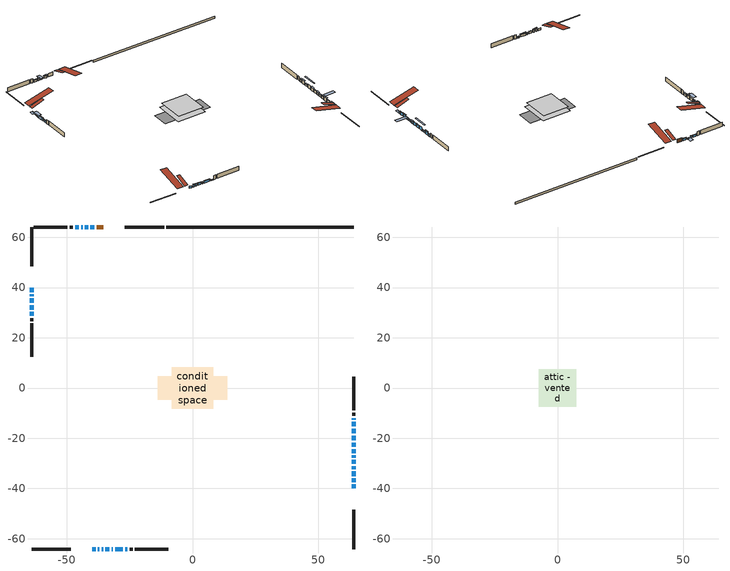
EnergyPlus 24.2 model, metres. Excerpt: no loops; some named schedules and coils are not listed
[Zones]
conditioned space
 floor outside (Floor1 construction): -0.53,-0.53 -0.53,0.53 0.53,0.53 0.53,-0.53 z0.29
 floor adiabatic (Floor3 construction): -8.11,-8.11 -8.11,8.11 8.11,8.11 8.11,-8.11 z0.29
 floor adiabatic (AdiabaticFloorConstruction): -8.31,-8.31 -8.31,8.31 8.31,8.31 8.31,-8.31 z0.29
 floor foundation (Slab1 construction): -13.89,-4.74 -13.89,4.74 13.89,4.74 13.89,-4.74 z-0.91
 wall outside (RimJoist1 construction): -11.34,64.12 -26.99,64.12 / -64.12,-64.12 -48.47,-64.12 / -64.12,64.12 -64.12,48.47 / 64.12,-64.12 64.12,-48.47 z0.29:0.59
 wall outside (AdiabaticWallConstruction 1): -35.5,64.12 -38.22,64.12 z0.29:2.32
 wall outside (AdiabaticWallConstruction): -39.96,-64.12 -38.6,-64.12 / -34.67,-64.12 -33.14,-64.12 / -32.22,-64.12 -31.77,-64.12 / -30.85,-64.12 -27.8,-64.12 / -64.12,37.25 -64.12,36.63 / -64.12,30.29 -64.12,28.76 z0.29:1.51; 64.12,-39.96 64.12,-38.43 / 64.12,-30.14 64.12,-28.62 / -43.74,64.12 -44.33,64.12 / -45.26,64.12 -46.78,64.12 z0.29:1.31; 64.12,-37.5 64.12,-35.98 / 64.12,-27.69 64.12,-26.87 / -37.67,-64.12 -37.08,-64.12 / -64.12,35.71 -64.12,33.93 z0.29:1.76; 64.12,-35.05 64.12,-33.22 / 64.12,-20.79 64.12,-18.96 z0.29:2.27; 64.12,-32.29 64.12,-31.07 / 64.12,-12.57 64.12,-11.98 z0.29:1.61; 64.12,-25.95 64.12,-24.42 z0.29:1.81; 64.12,-23.49 64.12,-21.72 z0.29:2.07; 64.12,-18.03 64.12,-16.25 z0.29:1.26; 64.12,-15.32 64.12,-13.49 z0.29:2.32; -39.14,64.12 -40.67,64.12 z0.29:1.46; -41.6,64.12 -42.82,64.12 z0.29:0.6; -36.16,-64.12 -35.6,-64.12 z0.29:1.82; -64.12,39.96 -64.12,38.17 z0.29:1.18; -26.87,-64.12 -25.98,-64.12 z0.29:0.57; -64.12,33 -64.12,31.22 z0.29:1.87
 wall outside (Wall1 construction): -47.71,64.12 -48.91,64.12 / -25.05,-64.12 -23.85,-64.12 / -64.12,27.83 -64.12,26.63 / 64.12,-11.05 64.12,-9.85 z0.29:2.73
 wall outside (Wall2 construction): -49.84,64.12 -63.19,64.12 / -22.92,-64.12 -9.57,-64.12 / -64.12,25.71 -64.12,12.36 / 64.12,-8.92 64.12,4.42 z0.29:2.73
 wall foundation (FoundationWall1 construction): 64.12,64.12 -10.41,64.12 z-0.91:0.29
 window (WindowConstruction 26): -39.95,-64.12 -38.6,-64.12 z0.29:1.51
 window (WindowConstruction 4): 64.12,-39.95 64.12,-38.43 z0.29:1.3
 window (WindowConstruction 5): 64.12,-37.5 64.12,-35.98 z0.29:1.76
 window (WindowConstruction 6): 64.12,-35.05 64.12,-33.22 z0.29:2.27
 window (WindowConstruction 7): 64.12,-32.29 64.12,-31.07 z0.29:1.61
 window (WindowConstruction 8): 64.12,-30.14 64.12,-28.62 z0.29:1.3
 window (WindowConstruction 9): 64.12,-27.69 64.12,-26.87 z0.29:1.76
 window (WindowConstruction 10): 64.12,-25.95 64.12,-24.42 z0.29:1.81
 window (WindowConstruction 11): 64.12,-23.49 64.12,-21.72 z0.29:2.07
 window (WindowConstruction 12): 64.12,-20.79 64.12,-18.96 z0.29:2.27
 window (WindowConstruction 13): 64.12,-18.03 64.12,-16.25 z0.29:1.26
 window (WindowConstruction 14): 64.12,-15.32 64.12,-13.49 z0.29:2.32
 window (WindowConstruction 15): -39.14,64.12 -40.67,64.12 z0.29:1.46
 window (WindowConstruction 16): -41.6,64.12 -42.82,64.12 z0.29:0.59
 window (WindowConstruction 17): -43.75,64.12 -44.33,64.12 z0.29:1.3
 window (WindowConstruction 18): -45.26,64.12 -46.78,64.12 z0.29:1.3
 window (WindowConstruction 19): -37.67,-64.12 -37.08,-64.12 z0.29:1.76
 window (WindowConstruction 20): -36.15,-64.12 -35.6,-64.12 z0.29:1.81
 window (WindowConstruction 21): -34.67,-64.12 -33.14,-64.12 z0.29:1.51
 window (WindowConstruction 22): -64.12,39.95 -64.12,38.17 z0.29:1.18
 window (WindowConstruction 27): -32.21,-64.12 -31.78,-64.12 z0.29:1.51
 window (WindowConstruction 23): -30.85,-64.12 -27.8,-64.12 z0.29:1.51
 window (WindowConstruction 24): -26.87,-64.12 -25.98,-64.12 z0.29:0.57
 window (WindowConstruction 25): -64.12,37.24 -64.12,36.63 z0.29:1.51
 window (WindowConstruction): -64.12,35.71 -64.12,33.93 z0.29:1.76
 window (WindowConstruction 1): -64.12,33 -64.12,31.22 z0.29:1.87
 window (WindowConstruction 2): -64.12,30.29 -64.12,28.76 z0.29:1.51
 window (WindowConstruction 3): 64.12,-12.57 64.12,-11.98 z0.29:1.61
 door (Door): -35.5,64.12 -38.22,64.12 z0.29:2.32
 ceiling adiabatic (AdiabaticFloorConstruction): 8.31,-8.31 8.31,8.31 -8.31,8.31 -8.31,-8.31 z0.29
 roof outside (Roof2 construction): -34.57,64.12,2.73 -34.57,56.86,5.15 -32.66,56.86,5.15 -32.66,64.12,2.73; -40.88,-64.12,2.73 -40.88,-56.86,5.15 -42.79,-56.86,5.15 -42.79,-64.12,2.73; -64.12,40.88,2.73 -56.86,40.88,5.15 -56.86,42.79,5.15 -64.12,42.79,2.73; 64.12,-40.88,2.73 56.86,-40.88,5.15 56.86,-42.79,5.15 64.12,-42.79,2.73
attic - vented
 floor to conditioned space (Floor2 construction Reversed): -7.51,-7.51 -7.51,7.51 7.51,7.51 7.51,-7.51 z2.73
 roof outside (Roof1 construction): -31.73,64.12,2.73 -31.73,49.32,6.43 -27.92,49.32,6.43 -27.92,64.12,2.73; -43.72,-64.12,2.73 -43.72,-49.32,6.43 -47.54,-49.32,6.43 -47.54,-64.12,2.73; -64.12,43.72,2.73 -49.32,43.72,6.43 -49.32,47.54,6.43 -64.12,47.54,2.73; 64.12,-43.72,2.73 49.32,-43.72,6.43 49.32,-47.54,6.43 64.12,-47.54,2.73
shading: 64.12,-38.13 64.12,-40.25 65.34,-40.25 65.34,-38.13 z1.6; 64.12,-35.68 64.12,-37.8 64.27,-37.8 64.27,-35.68 z2.06; 64.12,-32.92 64.12,-35.35 64.73,-35.35 64.73,-32.92 z2.57; 64.12,-30.77 64.12,-32.59 71.44,-32.59 71.44,-30.77 z1.91; 64.12,-28.32 64.12,-30.44 64.73,-30.44 64.73,-28.32 z1.6; 64.12,-26.58 64.12,-27.99 64.73,-27.99 64.73,-26.58 z2.06; 64.12,-24.12 64.12,-26.24 64.27,-26.24 64.27,-24.12 z2.11; 64.12,-21.6 64.12,-23.61 64.73,-23.61 64.73,-21.6 z2.19; 64.12,-15.91 64.12,-23.84 64.73,-23.84 64.73,-15.91 z5.32; 64.12,-16.1 64.12,-18.18 64.73,-18.18 64.73,-16.1 z1.41; 64.12,-13.34 64.12,-15.47 64.73,-15.47 64.73,-13.34 z2.47; -40.97,64.12 -38.85,64.12 -38.85,64.73 -40.97,64.73 z1.76; -43.12,64.12 -41.3,64.12 -41.3,67.17 -43.12,67.17 z0.89; -44.63,64.12 -43.45,64.12 -43.45,64.73 -44.63,64.73 z1.6; -47.08,64.12 -44.96,64.12 -44.96,64.42 -47.08,64.42 z1.6; -36.79,-64.12 -37.97,-64.12 -37.97,-64.73 -36.79,-64.73 z2.06; -35.45,-64.12 -36.3,-64.12 -36.3,-64.73 -35.45,-64.73 z1.96; -32.85,-64.12 -34.97,-64.12 -34.97,-64.27 -32.85,-64.27 z1.81; -64.12,38.02 -64.12,40.1 -65.95,40.1 -65.95,38.02 z1.33; -27.5,-64.12 -31.15,-64.12 -31.15,-64.73 -27.5,-64.73 z1.81; -25.68,-64.12 -27.17,-64.12 -27.17,-64.73 -25.68,-64.73 z0.87; -64.12,36.34 -64.12,37.54 -64.73,37.54 -64.73,36.34 z1.81; -64.12,32.71 -64.12,36.92 -65.95,36.92 -65.95,32.71 z2.98; -64.12,31.07 -64.12,33.15 -65.95,33.15 -65.95,31.07 z2.02; -64.12,28.46 -64.12,30.59 -64.73,30.59 -64.73,28.46 z1.81; 64.12,-11.68 64.12,-12.86 64.73,-12.86 64.73,-11.68 z1.91
[Building]
Building 1: Terrain=Suburbs
[Site:Location]
Comox AP_BC: Latitude {deg}=49.72; Longitude {deg}=-124.9; Time Zone {hr}=-8; Elevation {m}=26; Keep Site Location Information=Yes
[Site:GroundTemperature:Shallow]
7.68431, 6.60511, 6.51868, 7.03082, 9.08677, 11.1331, 12.9072, 14.0311, 14.1265, 13.2125, 11.4836, 9.50004
[Site:WaterMainsTemperature]
Calculation Method=Schedule; Temperature Schedule=mains temperature schedule
[Material] Roughness=Rough; Thermal Absorptance=0.9
Name | Thickness {m} | Conductivity {W/m-K} | Density {kg/m3} | Specific Heat {J/kg-K} | Solar Absorptance | Visible Absorptance
asphalt or fiberglass shingles | 0.00635 | 0.162714 | 1121.4 | 1465.45 | 0.4 | 0.4
ceiling loosefill ins | 0.169333 | 0.0480833 | 16.02 | 1046.75 | 0.7 | 0.7
ceiling stud and cavity | 0.1397 | 0.142692 | 65.682 | 1177.47 | 0.7 | 0.7
concrete 4.0 in. | 0.1016 | 1.803125 | 2242.8 | 837.4 | 0.7 | 0.7
concrete 8.0 in. | 0.2032 | 1.803125 | 2242.8 | 837.4 | 0.7 | 0.7
door material | 0.04445 | 0.053851 | 512.64 | 1214.23 | 0.7 | 0.7
exterior vertical ins | 0.00108814 | 0.029427 | 32.04 | 1214.23 | 0.7 | 0.7
floor covering | 0.0127 | 0.0433444 | 54.468 | 1339.84 | 0.6 | 0.6
floor covering 1 | 0.0127 | 9.015625 | 54.468 | 1339.84 | 0.6 | 0.6
floor rigid ins; roof rigid ins; wall rigid ins | 0.051816 | 0.029427 | 32.04 | 1214.23 | 0.7 | 0.7
floor rigid ins 1; wall rigid ins 1 | 0.512978 | 0.029427 | 32.04 | 1214.23 | 0.7 | 0.7
floor stud and cavity | 0.1397 | 0.102743 | 92.3553 | 1139.71 | 0.7 | 0.7
floor stud and cavity 1 | 0.0889 | 0.340671 | 50.32683 | 1063.81 | 0.7 | 0.7
floor stud and cavity 2 | 0.1397 | 1.75129 | 37.0049 | 1207.88 | 0.7 | 0.7
furniture material conditioned space 1 | 0.1524 | 0.115458 | 640.8 | 1214.23 | 0.6 | 0.6
gypsum board | 0.0127 | 0.160291 | 801 | 837.4 | 0.6 | 0.6
osb sheathing 0.5 in. | 0.0127 | 0.115458 | 512.64 | 1214.23 | 0.7 | 0.7
osb sheathing 0.75 in. | 0.01905 | 0.115458 | 512.64 | 1214.23 | 0.7 | 0.7
rim joist stud and cavity | 0.0508 | 0.153904 | 50.32683 | 1063.81 | 0.6 | 0.6
roof stud and cavity | 0.2032 | 0.151686 | 78.34581 | 1123.46 | 0.7 | 0.7
wall stud and cavity | 0.1397 | 0.215597 | 139.0536 | 1170.24 | 0.7 | 0.7
wall stud and cavity 1 | 0.1397 | 0.190262 | 139.0536 | 1170.24 | 0.7 | 0.7
wall stud and cavity 2 | 0.0889 | 0.380278 | 52.3479 | 1209.89 | 0.7 | 0.7
wall stud and cavity 3 | 0.0889 | 0.391764 | 83.0341 | 1211.67 | 0.7 | 0.7
wood siding | 0.0254 | 0.102417 | 544.68 | 1172.36 | 0.4 | 0.4
wood siding 1; wood siding 2; wood siding 3 | 0.0254 | 0.102417 | 544.68 | 1172.36 | 0.7 | 0.7
[WindowMaterial:SimpleGlazingSystem]
Name | U-Factor {W/m2-K} | Solar Heat Gain Coefficient
WindowMaterial | 3.75373 | 0.69
WindowMaterial 1 | 3.73101 | 0.69
WindowMaterial 10 | 3.50276 | 0.71
WindowMaterial 11 | 3.95075 | 0.7
WindowMaterial 12 | 2.97868 | 0.59
WindowMaterial 13 | 3.650954 | 0.7
WindowMaterial 14 | 3.361376 | 0.72
WindowMaterial 15 | 4.28235 | 0.68
WindowMaterial 16 | 6.21855 | 0.57
WindowMaterial 17 | 4.89955 | 0.64
WindowMaterial 18 | 3.66969 | 0.7
WindowMaterial 19 | 4.690028 | 0.65
WindowMaterial 2 | 4.25509 | 0.68
WindowMaterial 20 | 4.73488 | 0.65
WindowMaterial 21 | 3.58679 | 0.7
WindowMaterial 22 | 3.97119 | 0.67
WindowMaterial 23 | 6.68414 | 0.54
WindowMaterial 24 | 4.732613 | 0.65
WindowMaterial 25 | 4.15402 | 0.66
WindowMaterial 26 | 4.2426 | 0.65
WindowMaterial 3 | 4.7434 | 0.65
WindowMaterial 4 | 2.97357 | 0.57
WindowMaterial 5 | 3.51355 | 0.71
WindowMaterial 6 | 4.23692 | 0.68
WindowMaterial 7 | 3.63733 | 0.7
WindowMaterial 8 | 4.37603 | 0.67
WindowMaterial 9 | 4.31755 | 0.67
[Construction]
AdiabaticFloorConstruction: floor stud and cavity 2, floor rigid ins 1, osb sheathing 0.75 in., floor covering
AdiabaticWallConstruction: wood siding 2, wall rigid ins 1, wall stud and cavity 2, gypsum board
AdiabaticWallConstruction 1: wood siding 3, wall rigid ins 1, wall stud and cavity 2, gypsum board
Door: door material
Floor1 construction: floor stud and cavity, floor rigid ins, osb sheathing 0.75 in., floor covering
Floor2 construction Reversed: gypsum board, ceiling stud and cavity, ceiling loosefill ins
Floor3 construction: floor stud and cavity 1, floor covering 1
FoundationWall1 construction: concrete 8.0 in.
furniture construction conditioned space 1: furniture material conditioned space 1
PartitionWallConstruction: gypsum board, wall stud and cavity 3, gypsum board
RimJoist1 construction: wood siding 1, rim joist stud and cavity
Roof1 construction: asphalt or fiberglass shingles
Roof2 construction: asphalt or fiberglass shingles, roof rigid ins, osb sheathing 0.75 in., roof stud and cavity, gypsum board
Slab1 construction: concrete 4.0 in.
Wall1 construction: wood siding, wall rigid ins, osb sheathing 0.5 in., wall stud and cavity, gypsum board
Wall2 construction: wood siding, wall rigid ins, osb sheathing 0.5 in., wall stud and cavity 1, gypsum board
WindowConstruction: WindowMaterial
WindowConstruction 1: WindowMaterial 1
WindowConstruction 10: WindowMaterial 10
WindowConstruction 11: WindowMaterial 11
WindowConstruction 12: WindowMaterial 12
WindowConstruction 13: WindowMaterial 13
WindowConstruction 14: WindowMaterial 14
WindowConstruction 15: WindowMaterial 15
WindowConstruction 16: WindowMaterial 16
WindowConstruction 17: WindowMaterial 17
WindowConstruction 18: WindowMaterial 18
WindowConstruction 19: WindowMaterial 19
WindowConstruction 2; WindowConstruction 23: WindowMaterial 2
WindowConstruction 20: WindowMaterial 20
WindowConstruction 21: WindowMaterial 21
WindowConstruction 22: WindowMaterial 22
WindowConstruction 24: WindowMaterial 23
WindowConstruction 25: WindowMaterial 24
WindowConstruction 26: WindowMaterial 25
WindowConstruction 27: WindowMaterial 26
WindowConstruction 3: WindowMaterial 3
WindowConstruction 4: WindowMaterial 4
WindowConstruction 5: WindowMaterial 5
WindowConstruction 6: WindowMaterial 6
WindowConstruction 7: WindowMaterial 7
WindowConstruction 8: WindowMaterial 8
WindowConstruction 9: WindowMaterial 9
[Zone] Multiplier=1; Part of Total Floor Area=Yes
Name | Volume {m3}
attic - vented | 137.109
conditioned space | 773.3
[Space]
Name | Zone | Volume {m3}
attic - vented 1 | attic - vented | 137.109
conditioned space 1 | conditioned space | 773.3
[ZoneInfiltration:EffectiveLeakageArea]
infil attic - vented 1: Zone or Space=attic - vented 1; Schedule=Always On Discrete; Effective Air Leakage Area {cm2}=9675; Stack Coefficient=0.000257274; Wind Coefficient=1.08372e-05
[ZoneMixing]
whole house fan mix: Zone or Space=attic - vented; Schedule=Always On Continuous; Design Flow Rate Calculation Method=Flow/Zone; Design Flow Rate {m3/s}=0; Source Zone or Space=conditioned space
[SurfaceProperty:ExposedFoundationPerimeter]
Slab1: Exposed Perimeter Calculation Method=TotalExposedPerimeter; Total Exposed Perimeter {m}=74.525
[InternalMass] Zone or ZoneList=conditioned space; Space or SpaceList=conditioned space 1
Name | Construction | Surface Area {m2}
furniture mass conditioned space 1 | furniture construction conditioned space 1 | 321.748
partition wall mass | PartitionWallConstruction | 540.99
[Lights]
interior lighting: Zone or ZoneList or Space or SpaceList=conditioned space 1; Schedule=interior lighting schedule; Design Level Calculation Method=LightingLevel; Lighting Level {W}=343.2; Return Air Fraction=0; Fraction Radiant=0.6; Fraction Visible=0.2; Fraction Replaceable=1
[People]
occupants: Zone or ZoneList or Space or SpaceList=conditioned space 1; Number of People Schedule=occupants schedule; Number of People Calculation Method=People; Number of People=3; Fraction Radiant=0.314171; Sensible Heat Fraction=0.56303; Activity Level Schedule=occupants activity schedule; Carbon Dioxide Generation Rate {m3/s-W}=0; Enable ASHRAE 55 Comfort Warnings=No; Mean Radiant Temperature Calculation Type=EnclosureAveraged
[ElectricEquipment] Zone or ZoneList or Space or SpaceList=conditioned space 1; Design Level Calculation Method=EquipmentLevel
Name | Schedule | Design Level {W} | Fraction Latent | Fraction Radiant | Fraction Lost
clothes dryer | clothes dryer schedule | 140.772 | 0.015 | 0.081 | 0.85
clothes washer | clothes washer schedule | 32.1985 | 0.03 | 0.162 | 0.7
cooking range | cooking range schedule | 215.147 | 0.08 | 0.432 | 0.2
dishwasher | dishwasher schedule | 66.8632 | 0.3 | 0.18 | 0.4
fridge | fridge schedule | 72.9452 | 0 | 0.6 | 0
mech vent bath fan 0 | mech vent bath fan 0 schedule | 50.2 | 0 | 0 | 1
mech vent bath fan 1 | mech vent bath fan 1 schedule | 50.2 | 0 | 0 | 1
mech vent bath fan 2 | mech vent bath fan 2 schedule | 50.2 | 0 | 0 | 1
mech vent house fan | mech vent house fan schedule | 0 | 0 | 0 | 1
mech vent house fan cfis | mech vent house fan cfis schedule | 0 | 0 | 0 | 0
mech vent range fan 0 | mech vent range fan 0 schedule | 57 | 0 | 0 | 1
misc plug loads | misc plug loads schedule | 494.7 | 0.045 | 0.513 | 0.1
whole house fan | Always On Discrete | 0 | 0 | 0 | 1
[OtherEquipment] Zone or ZoneList or Space or SpaceList=conditioned space 1; Design Level Calculation Method=EquipmentLevel
Name | Fuel Type | Schedule | Design Level {W} | Fraction Latent | Fraction Radiant | Fraction Lost
clothes dryer 1 | Electricity | clothes dryer schedule | 0 | 0.015 | 0.081 | 0.85
cooking range 1 | Electricity | cooking range schedule | 0 | 0.08 | 0.432 | 0.2
general water use latent | None | general water use schedule | 62.594 | 1 | 0 | 0
general water use sensible | None | general water use schedule | -61.6891 | 0 | 0.6 | 0
mech vent house fan latent load | None | Always On Discrete | 0 | 1 | 0 | 0
mech vent house fan sensible load | None | Always On Discrete | 0 | 0 | 0 | 0
water heater energy adjustment1 | Electricity | Always On Discrete | 0.01 | 0 | 0 | 1
[ZoneInfiltration:DesignFlowRate] Zone or ZoneList or Space or SpaceList=conditioned space 1; Schedule=Always On Discrete; Design Flow Rate Calculation Method=Flow/Zone; Design Flow Rate {m3/s}=0
infil flow; natural vent flow; whole house fan flow
[ZoneControl:Thermostat]
conditioned space Thermostat: Zone or ZoneList=conditioned space; Control Type Schedule=conditioned space Thermostat Schedule; Control 1=conditioned space temperature setpoint; Temperature Difference Between Cutout And Setpoint {deltaC}=0
[ThermostatSetpoint:DualSetpoint]
conditioned space temperature setpoint: Heating Setpoint Temperature Schedule=heating setpoint; Cooling Setpoint Temperature Schedule=cooling setpoint
[AirLoopHVAC:UnitarySystem]
unit heater unitary system: Control Type=Load; Controlling Zone or Thermostat Location=conditioned space; Dehumidification Control Type=None; Availability Schedule=Always On Discrete; Supply Fan=unit heater supply fan; Fan Placement=BlowThrough; Supply Air Fan Operating Mode Schedule=unit heater auto fan schedule; Heating Coil=unit heater htg coil; DX Heating Coil Sizing Ratio=1; Use DOAS DX Cooling Coil=No; Minimum Supply Air Temperature {C}=2; Latent Load Control=SensibleOnlyLoadControl; Cooling Supply Air Flow Rate Method=None; Heating Supply Air Flow Rate Method=SupplyAirFlowRate; Heating Supply Air Flow Rate {m3/s}=0.00141584; No Load Supply Air Flow Rate Method=SupplyAirFlowRate; No Load Supply Air Flow Rate {m3/s}=0; No Load Supply Air Flow Rate Control Set To Low Speed=Yes; Maximum Supply Air Temperature {C}=48.8889; Maximum Outdoor Dry-Bulb Temperature for Supplemental Heater Operation {C}=21; Ancillary On-Cycle Electric Power {W}=0; Ancillary Off-Cycle Electric Power {W}=0
[Zone equipment]
conditioned space: electric baseboard, unit heater unitary system
[Foundation:Kiva]
Foundation Kiva 1: Initial Indoor Air Temperature {C}=18; Wall Height Above Grade {m}=0.289987; Wall Depth Below Slab {m}=0.2032; Custom Block Material Name 1=exterior vertical ins; Custom Block Depth 1 {m}=1.2; Custom Block X Position 1 {m}=0.2032; Custom Block Z Position 1 {m}=0
[Foundation:Kiva:Settings]
Soil Conductivity {W/m-K}=0.849921; Soil Density {kg/m3}=1842.3; Soil Specific Heat {J/kg-K}=418.7; Ground Solar Absorptivity=0.9; Ground Thermal Absorptivity=0.9; Ground Surface Roughness {m}=0.03; Far-Field Width {m}=40; Deep-Ground Boundary Condition=ZeroFlux; Deep-Ground Depth {m}=40; Minimum Cell Dimension {m}=0.2; Maximum Cell Growth Coefficient=3; Simulation Timestep=Timestep
[Exterior:Lights]
exterior lighting: Schedule=exterior lighting schedule; Design Level {W}=75.6
[EnergyManagementSystem:Sensor] Output:Variable or Output:Meter Index Key=conditioned space
Name | Output:Variable or Output:Meter
conditioned_space_clg_unmet_s | Zone Cooling Setpoint Not Met Time
conditioned_space_htg_unmet_s | Zone Heating Setpoint Not Met Time
fridge_tin_s; tin_s; tin_s_1 | Zone Mean Air Temperature
tout_s | Zone Outdoor Air Drybulb Temperature
win_s | Zone Air Humidity Ratio
[Schedule:Constant]
Name | Hourly Value
Always On Continuous; mech vent house fan schedule; mech vent house fan cfis schedule; Always On Discrete | 1
occupants activity schedule | 117.228
fridge schedule; unit heater auto fan schedule | 0
[Schedule:Week:Daily]
interior lighting schedule Week Rule - Jan1-Jan27: interior lighting schedule day, interior lighting schedule day, interior lighting schedule day, interior lighting schedule day, interior lighting schedule day, interior lighting schedule day, interior lighting schedule day, interior lighting schedule default day, interior lighting schedule default day, interior lighting schedule default day, interior lighting schedule default day, interior lighting schedule default day
interior lighting schedule Week Rule - Jan28-Feb3: interior lighting schedule day, interior lighting schedule day, interior lighting schedule day, interior lighting schedule day, interior lighting schedule day 1, interior lighting schedule day 1, interior lighting schedule day 1, interior lighting schedule default day, interior lighting schedule default day, interior lighting schedule default day, interior lighting schedule default day, interior lighting schedule default day
interior lighting schedule Week Rule - Feb4-Feb24: interior lighting schedule day 1, interior lighting schedule day 1, interior lighting schedule day 1, interior lighting schedule day 1, interior lighting schedule day 1, interior lighting schedule day 1, interior lighting schedule day 1, interior lighting schedule default day, interior lighting schedule default day, interior lighting schedule default day, interior lighting schedule default day, interior lighting schedule default day
interior lighting schedule Week Rule - Feb25-Mar3: interior lighting schedule day 1, interior lighting schedule day 1, interior lighting schedule day 1, interior lighting schedule day 1, interior lighting schedule day 2, interior lighting schedule day 2, interior lighting schedule day 2, interior lighting schedule default day, interior lighting schedule default day, interior lighting schedule default day, interior lighting schedule default day, interior lighting schedule default day
interior lighting schedule Week Rule - Mar4-Mar31: interior lighting schedule day 2, interior lighting schedule day 2, interior lighting schedule day 2, interior lighting schedule day 2, interior lighting schedule day 2, interior lighting schedule day 2, interior lighting schedule day 2, interior lighting schedule default day, interior lighting schedule default day, interior lighting schedule default day, interior lighting schedule default day, interior lighting schedule default day
interior lighting schedule Week Rule - Apr1-Apr28: interior lighting schedule day 3, interior lighting schedule day 3, interior lighting schedule day 3, interior lighting schedule day 3, interior lighting schedule day 3, interior lighting schedule day 3, interior lighting schedule day 3, interior lighting schedule default day, interior lighting schedule default day, interior lighting schedule default day, interior lighting schedule default day, interior lighting schedule default day
interior lighting schedule Week Rule - Apr29-May5: interior lighting schedule day 3, interior lighting schedule day 3, interior lighting schedule day 4, interior lighting schedule day 4, interior lighting schedule day 4, interior lighting schedule day 4, interior lighting schedule day 4, interior lighting schedule default day, interior lighting schedule default day, interior lighting schedule default day, interior lighting schedule default day, interior lighting schedule default day
interior lighting schedule Week Rule - May6-May26: interior lighting schedule day 4, interior lighting schedule day 4, interior lighting schedule day 4, interior lighting schedule day 4, interior lighting schedule day 4, interior lighting schedule day 4, interior lighting schedule day 4, interior lighting schedule default day, interior lighting schedule default day, interior lighting schedule default day, interior lighting schedule default day, interior lighting schedule default day
interior lighting schedule Week Rule - May27-Jun2: interior lighting schedule day 4, interior lighting schedule day 4, interior lighting schedule day 4, interior lighting schedule day 4, interior lighting schedule day 4, interior lighting schedule day 5, interior lighting schedule day 5, interior lighting schedule default day, interior lighting schedule default day, interior lighting schedule default day, interior lighting schedule default day, interior lighting schedule default day
interior lighting schedule Week Rule - Jun3-Jun30: interior lighting schedule day 5, interior lighting schedule day 5, interior lighting schedule day 5, interior lighting schedule day 5, interior lighting schedule day 5, interior lighting schedule day 5, interior lighting schedule day 5, interior lighting schedule default day, interior lighting schedule default day, interior lighting schedule default day, interior lighting schedule default day, interior lighting schedule default day
interior lighting schedule Week Rule - Jul1-Jul28: interior lighting schedule day 6, interior lighting schedule day 6, interior lighting schedule day 6, interior lighting schedule day 6, interior lighting schedule day 6, interior lighting schedule day 6, interior lighting schedule day 6, interior lighting schedule default day, interior lighting schedule default day, interior lighting schedule default day, interior lighting schedule default day, interior lighting schedule default day
interior lighting schedule Week Rule - Jul29-Aug4: interior lighting schedule day 6, interior lighting schedule day 6, interior lighting schedule day 6, interior lighting schedule day 7, interior lighting schedule day 7, interior lighting schedule day 7, interior lighting schedule day 7, interior lighting schedule default day, interior lighting schedule default day, interior lighting schedule default day, interior lighting schedule default day, interior lighting schedule default day
interior lighting schedule Week Rule - Aug5-Aug25: interior lighting schedule day 7, interior lighting schedule day 7, interior lighting schedule day 7, interior lighting schedule day 7, interior lighting schedule day 7, interior lighting schedule day 7, interior lighting schedule day 7, interior lighting schedule default day, interior lighting schedule default day, interior lighting schedule default day, interior lighting schedule default day, interior lighting schedule default day
interior lighting schedule Week Rule - Aug26-Sep1: interior lighting schedule day 7, interior lighting schedule day 7, interior lighting schedule day 7, interior lighting schedule day 7, interior lighting schedule day 7, interior lighting schedule day 7, interior lighting schedule day 8, interior lighting schedule default day, interior lighting schedule default day, interior lighting schedule default day, interior lighting schedule default day, interior lighting schedule default day
interior lighting schedule Week Rule - Sep2-Sep29: interior lighting schedule day 8, interior lighting schedule day 8, interior lighting schedule day 8, interior lighting schedule day 8, interior lighting schedule day 8, interior lighting schedule day 8, interior lighting schedule day 8, interior lighting schedule default day, interior lighting schedule default day, interior lighting schedule default day, interior lighting schedule default day, interior lighting schedule default day
interior lighting schedule Week Rule - Sep30-Oct6: interior lighting schedule day 8, interior lighting schedule day 9, interior lighting schedule day 9, interior lighting schedule day 9, interior lighting schedule day 9, interior lighting schedule day 9, interior lighting schedule day 9, interior lighting schedule default day, interior lighting schedule default day, interior lighting schedule default day, interior lighting schedule default day, interior lighting schedule default day
interior lighting schedule Week Rule - Oct7-Oct27: interior lighting schedule day 9, interior lighting schedule day 9, interior lighting schedule day 9, interior lighting schedule day 9, interior lighting schedule day 9, interior lighting schedule day 9, interior lighting schedule day 9, interior lighting schedule default day, interior lighting schedule default day, interior lighting schedule default day, interior lighting schedule default day, interior lighting schedule default day
interior lighting schedule Week Rule - Oct28-Nov3: interior lighting schedule day 9, interior lighting schedule day 9, interior lighting schedule day 9, interior lighting schedule day 9, interior lighting schedule day 10, interior lighting schedule day 10, interior lighting schedule day 10, interior lighting schedule default day, interior lighting schedule default day, interior lighting schedule default day, interior lighting schedule default day, interior lighting schedule default day
interior lighting schedule Week Rule - Nov4-Nov24: interior lighting schedule day 10, interior lighting schedule day 10, interior lighting schedule day 10, interior lighting schedule day 10, interior lighting schedule day 10, interior lighting schedule day 10, interior lighting schedule day 10, interior lighting schedule default day, interior lighting schedule default day, interior lighting schedule default day, interior lighting schedule default day, interior lighting schedule default day
interior lighting schedule Week Rule - Nov25-Dec1: interior lighting schedule day 10, interior lighting schedule day 10, interior lighting schedule day 10, interior lighting schedule day 10, interior lighting schedule day 10, interior lighting schedule day 10, interior lighting schedule day 11, interior lighting schedule default day, interior lighting schedule default day, interior lighting schedule default day, interior lighting schedule default day, interior lighting schedule default day
interior lighting schedule Week Rule - Dec2-Dec31: interior lighting schedule day 11, interior lighting schedule day 11, interior lighting schedule day 11, interior lighting schedule day 11, interior lighting schedule day 11, interior lighting schedule day 11, interior lighting schedule day 11, interior lighting schedule default day, interior lighting schedule default day, interior lighting schedule default day, interior lighting schedule default day, interior lighting schedule default day
occupants schedule Week Rule - Jan1-Dec31: occupants schedule day, occupants schedule day, occupants schedule day, occupants schedule day, occupants schedule day, occupants schedule day, occupants schedule day, occupants schedule default day, occupants schedule default day, occupants schedule default day, occupants schedule default day, occupants schedule default day
clothes dryer schedule Week Rule - Jan1-Dec31: clothes dryer schedule day, clothes dryer schedule day, clothes dryer schedule day, clothes dryer schedule day, clothes dryer schedule day, clothes dryer schedule day, clothes dryer schedule day, clothes dryer schedule default day, clothes dryer schedule default day, clothes dryer schedule default day, clothes dryer schedule default day, clothes dryer schedule default day
clothes washer schedule Week Rule - Jan1-Dec31: clothes washer schedule day, clothes washer schedule day, clothes washer schedule day, clothes washer schedule day, clothes washer schedule day, clothes washer schedule day, clothes washer schedule day, clothes washer schedule default day, clothes washer schedule default day, clothes washer schedule default day, clothes washer schedule default day, clothes washer schedule default day
cooking range schedule Week Rule - Jan1-Dec31: cooking range schedule day, cooking range schedule day, cooking range schedule day, cooking range schedule day, cooking range schedule day, cooking range schedule day, cooking range schedule day, cooking range schedule default day, cooking range schedule default day, cooking range schedule default day, cooking range schedule default day, cooking range schedule default day
dishwasher schedule Week Rule - Jan1-Dec31: dishwasher schedule day, dishwasher schedule day, dishwasher schedule day, dishwasher schedule day, dishwasher schedule day, dishwasher schedule day, dishwasher schedule day, dishwasher schedule default day, dishwasher schedule default day, dishwasher schedule default day, dishwasher schedule default day, dishwasher schedule default day
mech vent bath fan 0 schedule Week Rule - Jan1-Dec31: mech vent bath fan 0 schedule day, mech vent bath fan 0 schedule day, mech vent bath fan 0 schedule day, mech vent bath fan 0 schedule day, mech vent bath fan 0 schedule day, mech vent bath fan 0 schedule day, mech vent bath fan 0 schedule day, mech vent bath fan 0 schedule default day, mech vent bath fan 0 schedule default day, mech vent bath fan 0 schedule default day, mech vent bath fan 0 schedule default day, mech vent bath fan 0 schedule default day
[Schedule:Year]
interior lighting schedule: interior lighting schedule Week Rule - Jan1-Jan27, 1, 1, 1, 27, interior lighting schedule Week Rule - Jan28-Feb3, 1, 28, 2, 3, interior lighting schedule Week Rule - Feb4-Feb24, 2, 4, 2, 24, interior lighting schedule Week Rule - Feb25-Mar3, 2, 25, 3, 3, interior lighting schedule Week Rule - Mar4-Mar31, 3, 4, 3, 31, interior lighting schedule Week Rule - Apr1-Apr28, 4, 1, 4, 28, interior lighting schedule Week Rule - Apr29-May5, 4, 29, 5, 5, interior lighting schedule Week Rule - May6-May26, 5, 6, 5, 26, interior lighting schedule Week Rule - May27-Jun2, 5, 27, 6, 2, interior lighting schedule Week Rule - Jun3-Jun30, 6, 3, 6, 30, interior lighting schedule Week Rule - Jul1-Jul28, 7, 1, 7, 28, interior lighting schedule Week Rule - Jul29-Aug4, 7, 29, 8, 4, interior lighting schedule Week Rule - Aug5-Aug25, 8, 5, 8, 25, interior lighting schedule Week Rule - Aug26-Sep1, 8, 26, 9, 1, interior lighting schedule Week Rule - Sep2-Sep29, 9, 2, 9, 29, interior lighting schedule Week Rule - Sep30-Oct6, 9, 30, 10, 6, interior lighting schedule Week Rule - Oct7-Oct27, 10, 7, 10, 27, interior lighting schedule Week Rule - Oct28-Nov3, 10, 28, 11, 3, interior lighting schedule Week Rule - Nov4-Nov24, 11, 4, 11, 24, interior lighting schedule Week Rule - Nov25-Dec1, 11, 25, 12, 1, interior lighting schedule Week Rule - Dec2-Dec31, 12, 2, 12, 31
occupants schedule: occupants schedule Week Rule - Jan1-Dec31, 1, 1, 12, 31
clothes dryer schedule: clothes dryer schedule Week Rule - Jan1-Dec31, 1, 1, 12, 31
clothes washer schedule: clothes washer schedule Week Rule - Jan1-Dec31, 1, 1, 12, 31
cooking range schedule: cooking range schedule Week Rule - Jan1-Dec31, 1, 1, 12, 31
dishwasher schedule: dishwasher schedule Week Rule - Jan1-Dec31, 1, 1, 12, 31
mech vent bath fan 0 schedule: mech vent bath fan 0 schedule Week Rule - Jan1-Dec31, 1, 1, 12, 31
mech vent bath fan 1 schedule: mech vent bath fan 1 schedule Week Rule - Jan1-Dec31, 1, 1, 12, 31
mech vent bath fan 2 schedule: mech vent bath fan 2 schedule Week Rule - Jan1-Dec31, 1, 1, 12, 31
mech vent range fan 0 schedule: mech vent range fan 0 schedule Week Rule - Jan1-Dec31, 1, 1, 12, 31
misc plug loads schedule: misc plug loads schedule Week Rule - Jan1-Dec31, 1, 1, 12, 31
general water use schedule: general water use schedule Week Rule - Jan1-Dec31, 1, 1, 12, 31
exterior lighting schedule: exterior lighting schedule Week Rule - Jan1-Jan27, 1, 1, 1, 27, exterior lighting schedule Week Rule - Jan28-Feb3, 1, 28, 2, 3, exterior lighting schedule Week Rule - Feb4-Feb24, 2, 4, 2, 24, exterior lighting schedule Week Rule - Feb25-Mar3, 2, 25, 3, 3, exterior lighting schedule Week Rule - Mar4-Mar31, 3, 4, 3, 31, exterior lighting schedule Week Rule - Apr1-Apr28, 4, 1, 4, 28, exterior lighting schedule Week Rule - Apr29-May5, 4, 29, 5, 5, exterior lighting schedule Week Rule - May6-May26, 5, 6, 5, 26, exterior lighting schedule Week Rule - May27-Jun2, 5, 27, 6, 2, exterior lighting schedule Week Rule - Jun3-Jun30, 6, 3, 6, 30, exterior lighting schedule Week Rule - Jul1-Jul28, 7, 1, 7, 28, exterior lighting schedule Week Rule - Jul29-Aug4, 7, 29, 8, 4, exterior lighting schedule Week Rule - Aug5-Aug25, 8, 5, 8, 25, exterior lighting schedule Week Rule - Aug26-Sep1, 8, 26, 9, 1, exterior lighting schedule Week Rule - Sep2-Sep29, 9, 2, 9, 29, exterior lighting schedule Week Rule - Sep30-Oct6, 9, 30, 10, 6, exterior lighting schedule Week Rule - Oct7-Oct27, 10, 7, 10, 27, exterior lighting schedule Week Rule - Oct28-Nov3, 10, 28, 11, 3, exterior lighting schedule Week Rule - Nov4-Nov24, 11, 4, 11, 24, exterior lighting schedule Week Rule - Nov25-Dec1, 11, 25, 12, 1, exterior lighting schedule Week Rule - Dec2-Dec31, 12, 2, 12, 31
[Schedule:Compact]
conditioned space Thermostat Schedule: Through: 12/31, For: AllDays, Until: 24:00, 4
mains temperature schedule: Through: 01/01, For: AllDays, Until: 24:00, 11.0622, Through: 01/02, For: AllDays, Until: 24:00, 11.025, Through: 01/03, For: AllDays, Until: 24:00, 10.9883, Through: 01/04, For: AllDays, Until: 24:00, 10.9522, Through: 01/05, For: AllDays, Until: 24:00, 10.9172, Through: 01/06, For: AllDays, Until: 24:00, 10.8828, Through: 01/07, For: AllDays, Until: 24:00, 10.8494, Through: 01/08, For: AllDays, Until: 24:00, 10.8167, Through: 01/09, For: AllDays, Until: 24:00, 10.7844, Through: 01/10, For: AllDays, Until: 24:00, 10.7533, Through: 01/11, For: AllDays, Until: 24:00, 10.7228, Through: 01/12, For: AllDays, Until: 24:00, 10.6933, Through: 01/13, For: AllDays, Until: 24:00, 10.6644, Through: 01/14, For: AllDays, Until: 24:00, 10.6367, Through: 01/15, For: AllDays, Until: 24:00, 10.6094, Through: 01/16, For: AllDays, Until: 24:00, 10.5833, Through: 01/17, For: AllDays, Until: 24:00, 10.5578, Through: 01/18, For: AllDays, Until: 24:00, 10.5333, Through: 01/19, For: AllDays, Until: 24:00, 10.51, Through: 01/20, For: AllDays, Until: 24:00, 10.4872, Through: 01/21, For: AllDays, Until: 24:00, 10.465, Through: 01/22, For: AllDays, Until: 24:00, 10.4439, Through: 01/23, For: AllDays, Until: 24:00, 10.4239, Through: 01/24, For: AllDays, Until: 24:00, 10.405, Through: 01/25, For: AllDays, Until: 24:00, 10.3867, Through: 01/26, For: AllDays, Until: 24:00, 10.3694, Through: 01/27, For: AllDays, Until: 24:00, 10.3528, Through: 01/28, For: AllDays, Until: 24:00, 10.3372, Through: 01/29, For: AllDays, Until: 24:00, 10.3228, Through: 01/30, For: AllDays, Until: 24:00, 10.3094, Through: 01/31, For: AllDays, Until: 24:00, 10.2967, Through: 02/01, For: AllDays, Until: 24:00, 10.285, Through: 02/02, For: AllDays, Until: 24:00, 10.2739, Through: 02/03, For: AllDays, Until: 24:00, 10.2644, Through: 02/04, For: AllDays, Until: 24:00, 10.2556, Through: 02/05, For: AllDays, Until: 24:00, 10.2472, Through: 02/06, For: AllDays, Until: 24:00, 10.2406, Through: 02/07, For: AllDays, Until: 24:00, 10.2344, Through: 02/08, For: AllDays, Until: 24:00, 10.2294, Through: 02/09, For: AllDays, Until: 24:00, 10.225, Through: 02/10, For: AllDays, Until: 24:00, 10.2222, Through: 02/11, For: AllDays, Until: 24:00, 10.22, Through: 02/12, For: AllDays, Until: 24:00, 10.2189, Through: 02/13, For: AllDays, Until: 24:00, 10.2183, Through: 02/14, For: AllDays, Until: 24:00, 10.2194, Through: 02/15, For: AllDays, Until: 24:00, 10.2211, Through: 02/16, For: AllDays, Until: 24:00, 10.2239, Through: 02/17, For: AllDays, Until: 24:00, 10.2272, Through: 02/18, For: AllDays, Until: 24:00, 10.2322, Through: 02/19, For: AllDays, Until: 24:00, 10.2378, Through: 02/20, For: AllDays, Until: 24:00, 10.2439, Through: 02/21, For: AllDays, Until: 24:00, 10.2517, Through: 02/22, For: AllDays, Until: 24:00, 10.26, Through: 02/23, For: AllDays, Until: 24:00, 10.2694, Through: 02/24, For: AllDays, Until: 24:00, 10.28, Through: 02/25, For: AllDays, Until: 24:00, 10.2911, Through: 02/26, For: AllDays, Until: 24:00, 10.3033, Through: 02/27, For: AllDays, Until: 24:00, 10.3167, Through: 02/28, For: AllDays, Until: 24:00, 10.3306, Through: 03/01, For: AllDays, Until: 24:00, 10.3456, Through: 03/02, For: AllDays, Until: 24:00, 10.3617, Through: 03/03, For: AllDays, Until: 24:00, 10.3783, Through: 03/04, For: AllDays, Until: 24:00, 10.3961, Through: 03/05, For: AllDays, Until: 24:00, 10.415, Through: 03/06, For: AllDays, Until: 24:00, 10.435, Through: 03/07, For: AllDays, Until: 24:00, 10.4556, Through: 03/08, For: AllDays, Until: 24:00, 10.4767, Through: 03/09, For: AllDays, Until: 24:00, 10.4989, Through: 03/10, For: AllDays, Until: 24:00, 10.5222, Through: 03/11, For: AllDays, Until: 24:00, 10.5467, Through: 03/12, For: AllDays, Until: 24:00, 10.5717, Through: 03/13, For: AllDays, Until: 24:00, 10.5972, Through: 03/14, For: AllDays, Until: 24:00, 10.6239, Through: 03/15, For: AllDays, Until: 24:00, 10.6517, Through: 03/16, For: AllDays, Until: 24:00, 10.68, Through: 03/17, For: AllDays, Until: 24:00, 10.7089, Through: 03/18, For: AllDays, Until: 24:00, 10.7389, Through: 03/19, For: AllDays, Until: 24:00, 10.77, Through: 03/20, For: AllDays, Until: 24:00, 10.8017, Through: 03/21, For: AllDays, Until: 24:00, 10.8339, Through: 03/22, For: AllDays, Until: 24:00, 10.8672, Through: 03/23, For: AllDays, Until: 24:00, 10.9011, Through: 03/24, For: AllDays, Until: 24:00, 10.9361, Through: 03/25, For: AllDays, Until: 24:00, 10.9717, Through: 03/26, For: AllDays, Until: 24:00, 11.0078, Through: 03/27, For: AllDays, Until: 24:00, 11.045, Through: 03/28, For: AllDays, Until: 24:00, 11.0822, Through: 03/29, For: AllDays, Until: 24:00, 11.1211, Through: 03/30, For: AllDays, Until: 24:00, 11.16, Through: 03/31, For: AllDays, Until: 24:00, 11.2, Through: 04/01, For: AllDays, Until: 24:00, 11.2406, Through: 04/02, For: AllDays, Until: 24:00, 11.2817, Through: 04/03, For: AllDays, Until: 24:00, 11.3233, Through: 04/04, For: AllDays, Until: 24:00, 11.3656, Through: 04/05, For: AllDays, Until: 24:00, 11.4089, Through: 04/06, For: AllDays, Until: 24:00, 11.4522, Through: 04/07, For: AllDays, Until: 24:00, 11.4967, Through: 04/08, For: AllDays, Until: 24:00, 11.5417, Through: 04/09, For: AllDays, Until: 24:00, 11.5872, Through: 04/10, For: AllDays, Until: 24:00, 11.6333, Through: 04/11, For: AllDays, Until: 24:00, 11.6794, Through: 04/12, For: AllDays, Until: 24:00, 11.7267, Through: 04/13, For: AllDays, Until: 24:00, 11.7744, Through: 04/14, For: AllDays, Until: 24:00, 11.8222, Through: 04/15, For: AllDays, Until: 24:00, 11.8711, Through: 04/16, For: AllDays, Until: 24:00, 11.92, Through: 04/17, For: AllDays, Until: 24:00, 11.97, Through: 04/18, For: AllDays, Until: 24:00, 12.02, Through: 04/19, For: AllDays, Until: 24:00, 12.07, Through: 04/20, For: AllDays, Until: 24:00, 12.1211, Through: 04/21, For: AllDays, Until: 24:00, 12.1722, Through: 04/22, For: AllDays, Until: 24:00, 12.2239, Through: 04/23, For: AllDays, Until: 24:00, 12.2761, Through: 04/24, For: AllDays, Until: 24:00, 12.3283, Through: 04/25, For: AllDays, Until: 24:00, 12.3811, Through: 04/26, For: AllDays, Until: 24:00, 12.4339, Through: 04/27, For: AllDays, Until: 24:00, 12.4872, Through: 04/28, For: AllDays, Until: 24:00, 12.5411, Through: 04/29, For: AllDays, Until: 24:00, 12.595, Through: 04/30, For: AllDays, Until: 24:00, 12.6489, Through: 05/01, For: AllDays, Until: 24:00, 12.7033, Through: 05/02, For: AllDays, Until: 24:00, 12.7583, Through: 05/03, For: AllDays, Until: 24:00, 12.8133, Through: 05/04, For: AllDays, Until: 24:00, 12.8683, Through: 05/05, For: AllDays, Until: 24:00, 12.9233, Through: 05/06, For: AllDays, Until: 24:00, 12.9789, Through: 05/07, For: AllDays, Until: 24:00, 13.0344, Through: 05/08, For: AllDays, Until: 24:00, 13.09, Through: 05/09, For: AllDays, Until: 24:00, 13.1461, Through: 05/10, For: AllDays, Until: 24:00, 13.2017, Through: 05/11, For: AllDays, Until: 24:00, 13.2578, Through: 05/12, For: AllDays, Until: 24:00, 13.3139, Through: 05/13, For: AllDays, Until: 24:00, 13.37, Through: 05/14, For: AllDays, Until: 24:00, 13.4261, Through: 05/15, For: AllDays, Until: 24:00, 13.4822, Through: 05/16, For: AllDays, Until: 24:00, 13.5389, Through: 05/17, For: AllDays, Until: 24:00, 13.595, Through: 05/18, For: AllDays, Until: 24:00, 13.6511, Through: 05/19, For: AllDays, Until: 24:00, 13.7072, Through: 05/20, For: AllDays, Until: 24:00, 13.7628, Through: 05/21, For: AllDays, Until: 24:00, 13.8189, Through: 05/22, For: AllDays, Until: 24:00, 13.875, Through: 05/23, For: AllDays, Until: 24:00, 13.9306, Through: 05/24, For: AllDays, Until: 24:00, 13.9861, Through: 05/25, For: AllDays, Until: 24:00, 14.0417, Through: 05/26, For: AllDays, Until: 24:00, 14.0967, Through: 05/27, For: AllDays, Until: 24:00, 14.1517, Through: 05/28, For: AllDays, Until: 24:00, 14.2067, Through: 05/29, For: AllDays, Until: 24:00, 14.2611, Through: 05/30, For: AllDays, Until: 24:00, 14.3156, Through: 05/31, For: AllDays, Until: 24:00, 14.37, Through: 06/01, For: AllDays, Until: 24:00, 14.4239, Through: 06/02, For: AllDays, Until: 24:00, 14.4778, Through: 06/03, For: AllDays, Until: 24:00, 14.5311, Through: 06/04, For: AllDays, Until: 24:00, 14.5839, Through: 06/05, For: AllDays, Until: 24:00, 14.6367, Through: 06/06, For: AllDays, Until: 24:00, 14.6889, Through: 06/07, For: AllDays, Until: 24:00, 14.7411, Through: 06/08, For: AllDays, Until: 24:00, 14.7928, Through: 06/09, For: AllDays, Until: 24:00, 14.8439, Through: 06/10, For: AllDays, Until: 24:00, 14.895, Through: 06/11, For: AllDays, Until: 24:00, 14.9456, Through: 06/12, For: AllDays, Until: 24:00, 14.9956, Through: 06/13, For: AllDays, Until: 24:00, 15.045, Through: 06/14, For: AllDays, Until: 24:00, 15.0939, Through: 06/15, For: AllDays, Until: 24:00, 15.1428, Through: 06/16, For: AllDays, Until: 24:00, 15.1906, Through: 06/17, For: AllDays, Until: 24:00, 15.2383, Through: 06/18, For: AllDays, Until: 24:00, 15.2856, Through: 06/19, For: AllDays, Until: 24:00, 15.3322, Through: 06/20, For: AllDays, Until: 24:00, 15.3778, Through: 06/21, For: AllDays, Until: 24:00, 15.4233, Through: 06/22, For: AllDays, Until: 24:00, 15.4683, Through: 06/23, For: AllDays, Until: 24:00, 15.5128, Through: 06/24, For: AllDays, Until: 24:00, 15.5561, Through: 06/25, For: AllDays, Until: 24:00, 15.5994, Through: 06/26, For: AllDays, Until: 24:00, 15.6417, Through: 06/27, For: AllDays, Until: 24:00, 15.6839, Through: 06/28, For: AllDays, Until: 24:00, 15.725, Through: 06/29, For: AllDays, Until: 24:00, 15.7656, Through: 06/30, For: AllDays, Until: 24:00, 15.805, Through: 07/01, For: AllDays, Until: 24:00, 15.8444, Through: 07/02, For: AllDays, Until: 24:00, 15.8828, Through: 07/03, For: AllDays, Until: 24:00, 15.9206, Through: 07/04, For: AllDays, Until: 24:00, 15.9572, Through: 07/05, For: AllDays, Until: 24:00, 15.9939, Through: 07/06, For: AllDays, Until: 24:00, 16.0294, Through: 07/07, For: AllDays, Until: 24:00, 16.0639, Through: 07/08, For: AllDays, Until: 24:00, 16.0983, Through: 07/09, For: AllDays, Until: 24:00, 16.1311, Through: 07/10, For: AllDays, Until: 24:00, 16.1639, Through: 07/11, For: AllDays, Until: 24:00, 16.1956, Through: 07/12, For: AllDays, Until: 24:00, 16.2261, Through: 07/13, For: AllDays, Until: 24:00, 16.2561, Through: 07/14, For: AllDays, Until: 24:00, 16.2856, Through: 07/15, For: AllDays, Until: 24:00, 16.3139, Through: 07/16, For: AllDays, Until: 24:00, 16.3417, Through: 07/17, For: AllDays, Until: 24:00, 16.3683, Through: 07/18, For: AllDays, Until: 24:00, 16.3939, Through: 07/19, For: AllDays, Until: 24:00, 16.4189, Through: 07/20, For: AllDays, Until: 24:00, 16.4433, Through: 07/21, For: AllDays, Until: 24:00, 16.4661, Through: 07/22, For: AllDays, Until: 24:00, 16.4889, Through: 07/23, For: AllDays, Until: 24:00, 16.51, Through: 07/24, For: AllDays, Until: 24:00, 16.5306, Through: 07/25, For: AllDays, Until: 24:00, 16.5506, Through: 07/26, For: AllDays, Until: 24:00, 16.5694, Through: 07/27, For: AllDays, Until: 24:00, 16.5872, Through: 07/28, For: AllDays, Until: 24:00, 16.6039, Through: 07/29, For: AllDays, Until: 24:00, 16.62, Through: 07/30, For: AllDays, Until: 24:00, 16.635, Through: 07/31, For: AllDays, Until: 24:00, 16.6494, Through: 08/01, For: AllDays, Until: 24:00, 16.6622, Through: 08/02, For: AllDays, Until: 24:00, 16.6744, Through: 08/03, For: AllDays, Until: 24:00, 16.6861, Through: 08/04, For: AllDays, Until: 24:00, 16.6961, Through: 08/05, For: AllDays, Until: 24:00, 16.7056, Through: 08/06, For: AllDays, Until: 24:00, 16.7144, Through: 08/07, For: AllDays, Until: 24:00, 16.7217, Through: 08/08, For: AllDays, Until: 24:00, 16.7283, Through: 08/09, For: AllDays, Until: 24:00, 16.7339, Through: 08/10, For: AllDays, Until: 24:00, 16.7383, Through: 08/11, For: AllDays, Until: 24:00, 16.7422, Through: 08/12, For: AllDays, Until: 24:00, 16.745, Through: 08/13, For: AllDays, Until: 24:00, 16.7467, Through: 08/14, For: AllDays, Until: 24:00, 16.7472, Through: 08/15, For: AllDays, Until: 24:00, 16.7472, Through: 08/16, For: AllDays, Until: 24:00, 16.7461, Through: 08/17, For: AllDays, Until: 24:00, 16.7439, Through: 08/18, For: AllDays, Until: 24:00, 16.7406, Through: 08/19, For: AllDays, Until: 24:00, 16.7367, Through: 08/20, For: AllDays, Until: 24:00, 16.7317, Through: 08/21, For: AllDays, Until: 24:00, 16.7256, Through: 08/22, For: AllDays, Until: 24:00, 16.7189, Through: 08/23, For: AllDays, Until: 24:00, 16.7106, Through: 08/24, For: AllDays, Until: 24:00, 16.7017, Through: 08/25, For: AllDays, Until: 24:00, 16.6922, Through: 08/26, For: AllDays, Until: 24:00, 16.6811, Through: 08/27, For: AllDays, Until: 24:00, 16.6694, Through: 08/28, For: AllDays, Until: 24:00, 16.6567, Through: 08/29, For: AllDays, Until: 24:00, 16.6433, Through: 08/30, For: AllDays, Until: 24:00, 16.6289, Through: 08/31, For: AllDays, Until: 24:00, 16.6133, Through: 09/01, For: AllDays, Until: 24:00, 16.5967, Through: 09/02, For: AllDays, Until: 24:00, 16.5794, Through: 09/03, For: AllDays, Until: 24:00, 16.5611, Through: 09/04, For: AllDays, Until: 24:00, 16.5422, Through: 09/05, For: AllDays, Until: 24:00, 16.5222, Through: 09/06, For: AllDays, Until: 24:00, 16.5011, Through: 09/07, For: AllDays, Until: 24:00, 16.4794, Through: 09/08, For: AllDays, Until: 24:00, 16.4567, Through: 09/09, For: AllDays, Until: 24:00, 16.4328, Through: 09/10, For: AllDays, Until: 24:00, 16.4083, Through: 09/11, For: AllDays, Until: 24:00, 16.3833, Through: 09/12, For: AllDays, Until: 24:00, 16.3567, Through: 09/13, For: AllDays, Until: 24:00, 16.33, Through: 09/14, For: AllDays, Until: 24:00, 16.3017, Through: 09/15, For: AllDays, Until: 24:00, 16.2733, Through: 09/16, For: AllDays, Until: 24:00, 16.2433, Through: 09/17, For: AllDays, Until: 24:00, 16.2133, Through: 09/18, For: AllDays, Until: 24:00, 16.1822, Through: 09/19, For: AllDays, Until: 24:00, 16.15, Through: 09/20, For: AllDays, Until: 24:00, 16.1172, Through: 09/21, For: AllDays, Until: 24:00, 16.0839, Through: 09/22, For: AllDays, Until: 24:00, 16.0494, Through: 09/23, For: AllDays, Until: 24:00, 16.0144, Through: 09/24, For: AllDays, Until: 24:00, 15.9783, Through: 09/25, For: AllDays, Until: 24:00, 15.9417, Through: 09/26, For: AllDays, Until: 24:00, 15.9044, Through: 09/27, For: AllDays, Until: 24:00, 15.8667, Through: 09/28, For: AllDays, Until: 24:00, 15.8278, Through: 09/29, For: AllDays, Until: 24:00, 15.7883, Through: 09/30, For: AllDays, Until: 24:00, 15.7483, Through: 10/01, For: AllDays, Until: 24:00, 15.7072, Through: 10/02, For: AllDays, Until: 24:00, 15.6661, Through: 10/03, For: AllDays, Until: 24:00, 15.6239, Through: 10/04, For: AllDays, Until: 24:00, 15.5811, Through: 10/05, For: AllDays, Until: 24:00, 15.5378, Through: 10/06, For: AllDays, Until: 24:00, 15.4939, Through: 10/07, For: AllDays, Until: 24:00, 15.4494, Through: 10/08, For: AllDays, Until: 24:00, 15.4039, Through: 10/09, For: AllDays, Until: 24:00, 15.3583, Through: 10/10, For: AllDays, Until: 24:00, 15.3122, Through: 10/11, For: AllDays, Until: 24:00, 15.2656, Through: 10/12, For: AllDays, Until: 24:00, 15.2183, Through: 10/13, For: AllDays, Until: 24:00, 15.17, Through: 10/14, For: AllDays, Until: 24:00, 15.1217, Through: 10/15, For: AllDays, Until: 24:00, 15.0733, Through: 10/16, For: AllDays, Until: 24:00, 15.0239, Through: 10/17, For: AllDays, Until: 24:00, 14.9739, Through: 10/18, For: AllDays, Until: 24:00, 14.9239, Through: 10/19, For: AllDays, Until: 24:00, 14.8733, Through: 10/20, For: AllDays, Until: 24:00, 14.8222, Through: 10/21, For: AllDays, Until: 24:00, 14.7706, Through: 10/22, For: AllDays, Until: 24:00, 14.7189, Through: 10/23, For: AllDays, Until: 24:00, 14.6667, Through: 10/24, For: AllDays, Until: 24:00, 14.6144, Through: 10/25, For: AllDays, Until: 24:00, 14.5611, Through: 10/26, For: AllDays, Until: 24:00, 14.5083, Through: 10/27, For: AllDays, Until: 24:00, 14.4544, Through: 10/28, For: AllDays, Until: 24:00, 14.4011, Through: 10/29, For: AllDays, Until: 24:00, 14.3467, Through: 10/30, For: AllDays, Until: 24:00, 14.2928, Through: 10/31, For: AllDays, Until: 24:00, 14.2378, Through: 11/01, For: AllDays, Until: 24:00, 14.1833, Through: 11/02, For: AllDays, Until: 24:00, 14.1283, Through: 11/03, For: AllDays, Until: 24:00, 14.0733, Through: 11/04, For: AllDays, Until: 24:00, 14.0178, Through: 11/05, For: AllDays, Until: 24:00, 13.9622, Through: 11/06, For: AllDays, Until: 24:00, 13.9067, Through: 11/07, For: AllDays, Until: 24:00, 13.8511, Through: 11/08, For: AllDays, Until: 24:00, 13.795, Through: 11/09, For: AllDays, Until: 24:00, 13.7389, Through: 11/10, For: AllDays, Until: 24:00, 13.6828, Through: 11/11, For: AllDays, Until: 24:00, 13.6272, Through: 11/12, For: AllDays, Until: 24:00, 13.5706, Through: 11/13, For: AllDays, Until: 24:00, 13.5144, Through: 11/14, For: AllDays, Until: 24:00, 13.4583, Through: 11/15, For: AllDays, Until: 24:00, 13.4022, Through: 11/16, For: AllDays, Until: 24:00, 13.3461, Through: 11/17, For: AllDays, Until: 24:00, 13.29, Through: 11/18, For: AllDays, Until: 24:00, 13.2339, Through: 11/19, For: AllDays, Until: 24:00, 13.1778, Through: 11/20, For: AllDays, Until: 24:00, 13.1222, Through: 11/21, For: AllDays, Until: 24:00, 13.0661, Through: 11/22, For: AllDays, Until: 24:00, 13.0106, Through: 11/23, For: AllDays, Until: 24:00, 12.955, Through: 11/24, For: AllDays, Until: 24:00, 12.9, Through: 11/25, For: AllDays, Until: 24:00, 12.8444, Through: 11/26, For: AllDays, Until: 24:00, 12.7894, Through: 11/27, For: AllDays, Until: 24:00, 12.735, Through: 11/28, For: AllDays, Until: 24:00, 12.6806, Through: 11/29, For: AllDays, Until: 24:00, 12.6261, Through: 11/30, For: AllDays, Until: 24:00, 12.5717, Through: 12/01, For: AllDays, Until: 24:00, 12.5183, Through: 12/02, For: AllDays, Until: 24:00, 12.4644, Through: 12/03, For: AllDays, Until: 24:00, 12.4111, Through: 12/04, For: AllDays, Until: 24:00, 12.3583, Through: 12/05, For: AllDays, Until: 24:00, 12.3061, Through: 12/06, For: AllDays, Until: 24:00, 12.2539, Through: 12/07, For: AllDays, Until: 24:00, 12.2017, Through: 12/08, For: AllDays, Until: 24:00, 12.1506, Through: 12/09, For: AllDays, Until: 24:00, 12.0994, Through: 12/10, For: AllDays, Until: 24:00, 12.0483, Through: 12/11, For: AllDays, Until: 24:00, 11.9983, Through: 12/12, For: AllDays, Until: 24:00, 11.9483, Through: 12/13, For: AllDays, Until: 24:00, 11.8989, Through: 12/14, For: AllDays, Until: 24:00, 11.85, Through: 12/15, For: AllDays, Until: 24:00, 11.8017, Through: 12/16, For: AllDays, Until: 24:00, 11.7539, Through: 12/17, For: AllDays, Until: 24:00, 11.7067, Through: 12/18, For: AllDays, Until: 24:00, 11.6594, Through: 12/19, For: AllDays, Until: 24:00, 11.6133, Through: 12/20, For: AllDays, Until: 24:00, 11.5678, Through: 12/21, For: AllDays, Until: 24:00, 11.5222, Through: 12/22, For: AllDays, Until: 24:00, 11.4778, Through: 12/23, For: AllDays, Until: 24:00, 11.4339, Through: 12/24, For: AllDays, Until: 24:00, 11.3906, Through: 12/25, For: AllDays, Until: 24:00, 11.3478, Through: 12/26, For: AllDays, Until: 24:00, 11.3056, Through: 12/27, For: AllDays, Until: 24:00, 11.2639, Through: 12/28, For: AllDays, Until: 24:00, 11.2228, Through: 12/29, For: AllDays, Until: 24:00, 11.1828, Through: 12/30, For: AllDays, Until: 24:00, 11.1433, Through: 12/31, For: AllDays, Until: 24:00, 11.1044
